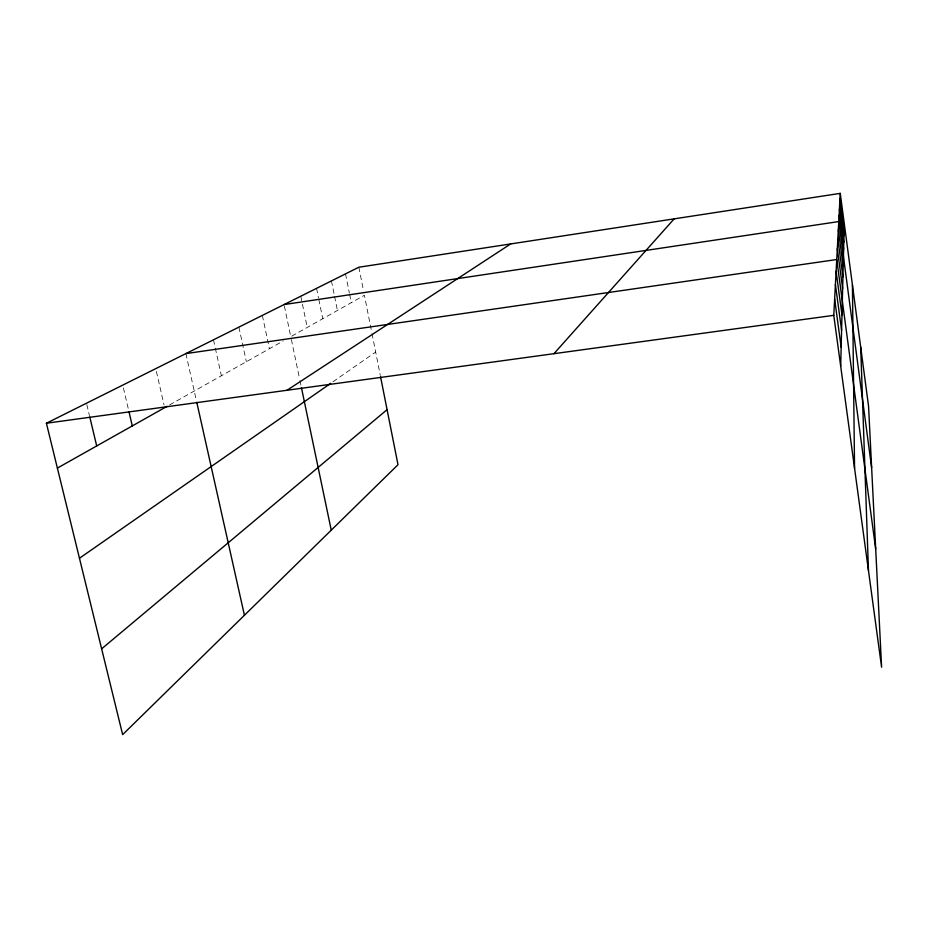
<?xml version="1.0" encoding="UTF-8"?>
<svg xmlns="http://www.w3.org/2000/svg" width="928" height="928" viewBox="0 0 928 928"><rect width="100%" height="100%" fill="white"/><g stroke="black" fill="none" stroke-linecap="round" stroke-linejoin="round"><path stroke-width="0.7" stroke-dasharray="4.64 3.48" d="M333.013 381.744L375.666 352.048M169.592 404.921L283.237 340.959M86.814 404.596L89.448 415.628M123.424 387.927L128.679 410.443M156.391 371.432L164.024 404.898M185.867 353.603L196.446 400.884M213.486 339.81L214.994 346.724M215.308 348.116L221.386 375.77M238.89 327.132L246.349 361.711M262.346 315.416L269.422 348.731M284.351 305.973L290.777 336.713L364.402 295.266L371.734 332.259M291.38 339.544L299.663 379.181M299.964 380.584L301.136 386.21M300.788 296.218L307.238 327.445M316.552 288.353L318.524 298.016M318.814 299.384L322.758 318.71M331.435 280.917L334.289 294.988M334.567 296.392L337.421 310.462M345.518 273.888L349.357 293.074M349.636 294.443L351.271 302.656M358.846 267.229L363.579 291.067M372.024 333.674L380.306 375.457"/><path stroke-width="1.39" d="M840.687 366.224L844.283 223.66M840.258 193.372L868.562 406.313L881.6 667.186L833.773 315.334L840.258 193.372L358.846 267.229L46.4 423.238L122.647 734.628L397.996 464.731L380.573 376.838M553.958 353.684L674.146 218.857M101.639 648.834L387.08 409.666M79.46 558.238L330.693 383.357M287.007 390.259L510.632 243.948M57.385 468.083L167.133 406.302M284.061 304.57L838.761 221.572L871.624 467.55M185.867 353.603L836.743 259.527L875.696 549.086M46.4 423.238L833.773 315.334M89.784 417.008L96.698 445.95M129.004 411.846L132.286 425.917M196.771 402.288L244.424 615.252M301.426 387.614L331.25 530.155M836.105 271.382L841.986 314.94M835.409 284.49L841.592 330.24M834.632 299.06L841.162 347.234M839.991 198.36L844.132 229.494M839.712 203.638L843.981 235.689M839.411 209.252L843.819 242.254M839.098 215.215L843.633 249.238M838.32 229.877L843.204 266.406M837.833 238.902L842.937 276.962M837.311 248.739L842.647 288.48M860.685 347.014L868.469 570.604M852.426 284.919L854.56 468.315"/></g></svg>
